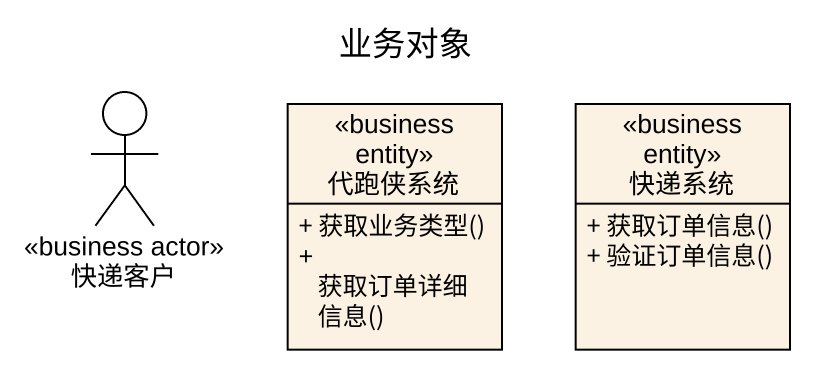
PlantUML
@startuml
title 业务对象
allowmixing
hide circle
hide empty members
skinparam classAttributeIconSize 0
actor 快递客户 <<business actor>>
class 代跑侠系统 <<business entity>> {
  + 获取业务类型()
  + 获取订单详细信息()
}
class 快递系统 <<business entity>> {
  + 获取订单信息()
  + 验证订单信息()
}
@enduml
